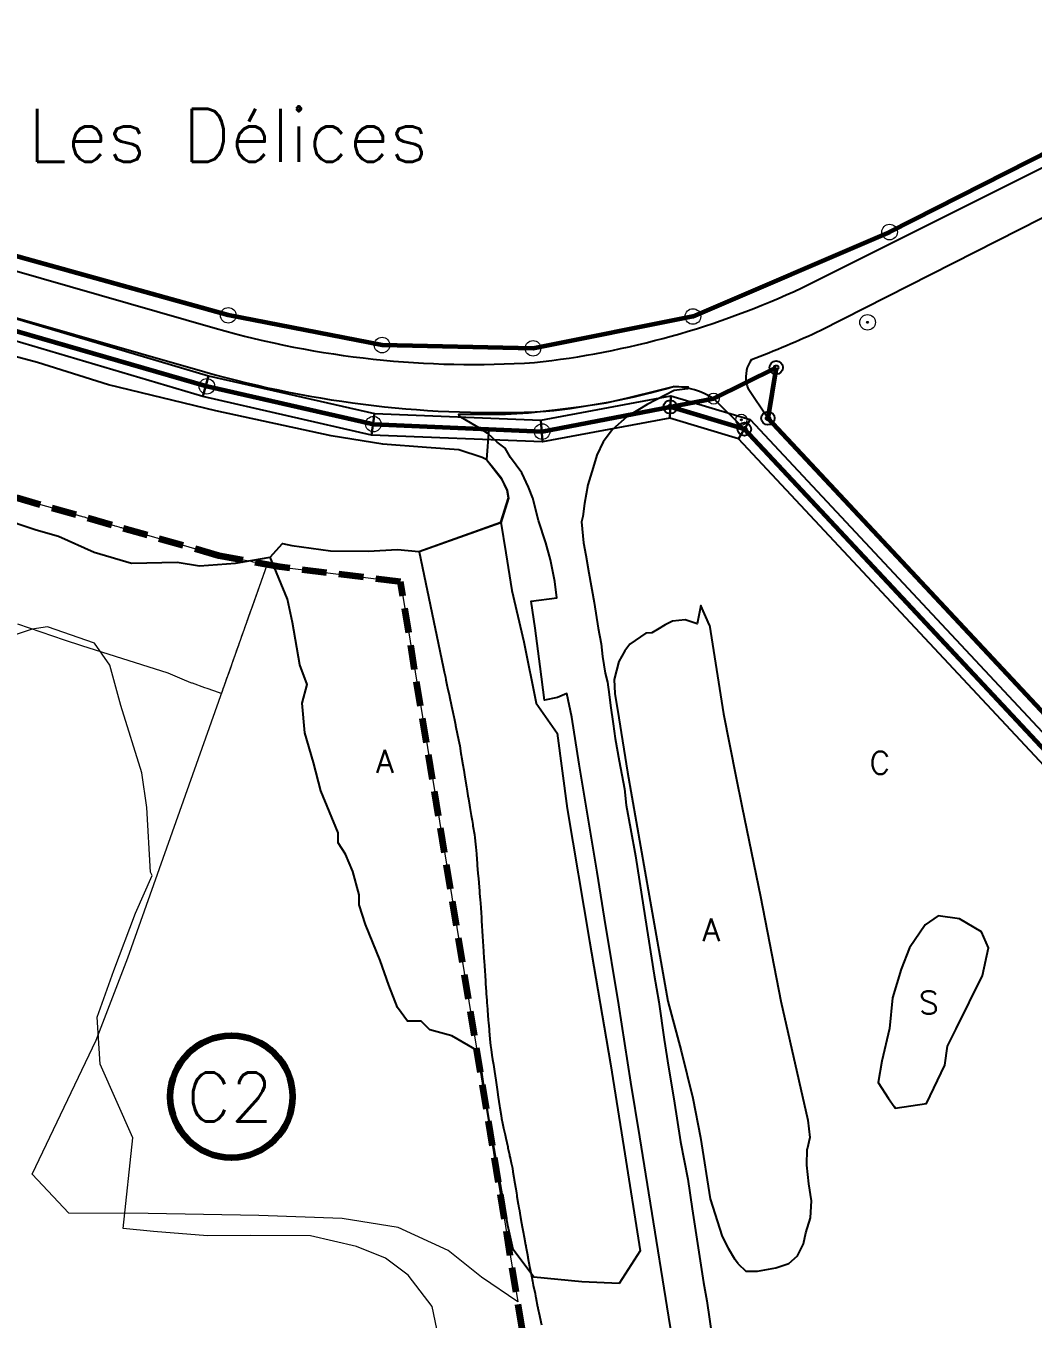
# Model space of a CAD drawing. Extents: x 2520721 to 2521796, y 1155654 to 1156356.
# Drawn here: x 2521403.2 to 2521566, y 1156041.5 to 1156250.5 of the extents above; entities that cross this region are included whole.
import ezdxf

# ---------------------------------------------------------------- set-up
doc = ezdxf.new("R2010")
doc.units = 0
doc.linetypes.add('HIDDEN', pattern=[6, 4, -2])
doc.layers.get('0').update_dxf_attribs({"linetype": 'CONTINUOUS'})
for name, color, linetype in [('A0240', 7, 'CONTINUOUS'), ('B0241', 7, 'CONTINUOUS'), ('C0242', 7, 'CONTINUOUS'), ('CDS_NATURES', 7, 'CONTINUOUS'), ('NOMENCLATURE', 7, 'CONTINUOUS'), ('P_RIM_TRE_EXPLOITATION', 7, 'CONTINUOUS'), ('P_RIM_TRE_EXTRACTION', 7, 'CONTINUOUS'), ('POINTS', 7, 'CONTINUOUS'), ('PROJET_CASIER', 7, 'CONTINUOUS'), ('PROPRIETE_IMMEUBLES', 7, 'CONTINUOUS'), ('RAMBLAIS0237', 7, 'CONTINUOUS'), ('S0239', 7, 'CONTINUOUS'), ('SECTEUR_NON_EXPLOITE0253', 7, 'CONTINUOUS'), ('SITUATION_ROUTE_VOL_14-10-20128', 7, 'CONTINUOUS')]:
    doc.layers.add(name, color=color, linetype=linetype)
doc.styles.get("Standard").update_dxf_attribs({"font": 'simplex'})

# ---------------------------------------------------------------- blocks, each defined once
blk = doc.blocks.new('*G252415')
at = {"color": 7}
for points in [[(329.86, 401.97, 0), (328.98, 398.59, 0), (254.75, 420.59, 0), (255.7, 423.96, 0)], [(356.7, 395.83, 0), (356.24, 392.35, 0), (328.98, 398.59, 0), (329.86, 401.97, 0)], [(404.6, 398.7, 0), (404.4, 395.1, 0), (383.83, 391.28, 0), (383.57, 394.79, 0)], [(417.42, 394.86, 0), (415.51, 391.78, 0), (404.4, 395.1, 0), (404.6, 398.7, 0)], [(383.57, 394.79, 0), (383.83, 391.28, 0), (356.24, 392.35, 0), (356.7, 395.83, 0)], [(592.96, 207.03, 0), (589.29, 205.82, 0), (415.51, 391.78, 0), (417.42, 394.86, 0)]]:
    blk.add_polyline3d(points, close=True, dxfattribs=at)
blk = doc.blocks.new('2')
at = {"layer": 'POINTS', "color": 8, "lineweight": 15}
blk.add_circle((0, 0), 0.5, dxfattribs=at)
at = {"layer": 'POINTS', "color": 7}
blk.add_circle((0, 0), 0.05, dxfattribs=at)
blk = doc.blocks.new('5')
at = {"color": 7}
blk.add_circle((0, 0), 0.6, dxfattribs=at)
at = {"layer": 'POINTS', "color": 8}
blk.add_circle((0, 0), 0.2, dxfattribs=at)
blk = doc.blocks.new('1')
at = {"layer": 'POINTS', "color": 8, "lineweight": 15}
blk.add_circle((0, 0), 0.7, dxfattribs=at)
at = {"layer": 'POINTS', "color": 7}
blk.add_circle((0, 0), 0.05, dxfattribs=at)
blk = doc.blocks.new('*G569432')
at = {"layer": 'PROPRIETE_IMMEUBLES', "color": 3}
blk.add_line((23.67, 60.57, 1.01), (26.95, 43.62, 0.86), dxfattribs=at)
for points in [[(15.39, 104.45, 1.16), (17.66, 90.09, 1.33), (19.68, 80, 1.28), (20.68, 74.97, 1.17), (23.67, 60.57, 1.01)], [(2.52, 101.38, 1.31), (1.72, 100.26, 1.28), (0.73, 98.56, 1.24), (0, 95.65, 1.33), (0.13, 93.38, 1.34), (0.73, 89.44, 1.03), (2.17, 80.64, 1.01), (5.68, 60.71, 0.79), (8.66, 43.62, 0.54), (10.83, 35.61, 0.67), (12.72, 27.96, 0.57), (13.94, 21.63, 0.18), (15.52, 11.68, 0.2), (17.48, 5.6, 0), (18.41, 3.73, 0.15), (19.45, 2, 0.12)], [(26.95, 43.62, 0.86), (31.29, 24.39, 1.14), (31.64, 21.6, 0.92), (31.22, 19.73, 1.32)], [(20.03, 1.19, 0.18), (21.29, 0.01, 0.2), (23.19, 0, 0.7), (26.15, 0.51, 1.26)]]:
    blk.add_polyline3d(points, dxfattribs=at)
at = {"layer": 'TAS_28_06_2016-TN', "color": 3}
blk.add_line((20.03, 1.19, 0.18), (19.45, 2, 0.12), dxfattribs=at)
for points in [[(15.39, 104.45, 1.16), (13.99, 107.61, 0.44), (13.44, 104.64, 1.27), (11.46, 105.29, 1.25), (9.45, 105.05, 1.28), (8.24, 104.49, 1.3), (7, 103.75, 1.07), (6.08, 103.19, 1.2), (5.1, 103.15, 1.29), (2.52, 101.38, 1.31)], [(26.15, 0.51, 1.26), (28.24, 1.26, 1.15), (29.62, 2.46, 1.45), (30.58, 4.4, 1.22), (30.96, 6.18, 1.48), (31.71, 8.62, 1.48), (31.89, 11.37, 1.33), (31.46, 14.14, 1.42), (31.15, 17.14, 1.43), (31.22, 19.73, 1.32)]]:
    blk.add_polyline3d(points, dxfattribs=at)
blk = doc.blocks.new('*G572091')
at = {"layer": 'PROPRIETE_IMMEUBLES', "color": 3}
blk.add_line((23.67, 60.57, 1.01), (26.95, 43.62, 0.86), dxfattribs=at)
for points in [[(15.39, 104.45, 1.16), (17.66, 90.09, 1.33), (19.68, 80, 1.28), (20.68, 74.97, 1.17), (23.67, 60.57, 1.01)], [(2.52, 101.38, 1.31), (1.72, 100.26, 1.28), (0.73, 98.56, 1.24), (0, 95.65, 1.33), (0.13, 93.38, 1.34), (0.73, 89.44, 1.03), (2.17, 80.64, 1.01), (5.68, 60.71, 0.79), (8.66, 43.62, 0.54), (10.83, 35.61, 0.67), (12.72, 27.96, 0.57), (13.94, 21.63, 0.18), (15.52, 11.68, 0.2), (17.48, 5.6, 0), (18.41, 3.73, 0.15), (19.45, 2, 0.12)], [(26.95, 43.62, 0.86), (31.29, 24.39, 1.14), (31.64, 21.6, 0.92), (31.22, 19.73, 1.32)], [(20.03, 1.19, 0.18), (21.29, 0.01, 0.2), (23.19, 0, 0.7), (26.15, 0.51, 1.26)]]:
    blk.add_polyline3d(points, dxfattribs=at)
at = {"layer": 'TAS_28_06_2016-TN', "color": 3}
blk.add_line((20.03, 1.19, 0.18), (19.45, 2, 0.12), dxfattribs=at)
for points in [[(15.39, 104.45, 1.16), (13.99, 107.61, 0.44), (13.44, 104.64, 1.27), (11.46, 105.29, 1.25), (9.45, 105.05, 1.28), (8.24, 104.49, 1.3), (7, 103.75, 1.07), (6.08, 103.19, 1.2), (5.1, 103.15, 1.29), (2.52, 101.38, 1.31)], [(26.15, 0.51, 1.26), (28.24, 1.26, 1.15), (29.62, 2.46, 1.45), (30.58, 4.4, 1.22), (30.96, 6.18, 1.48), (31.71, 8.62, 1.48), (31.89, 11.37, 1.33), (31.46, 14.14, 1.42), (31.15, 17.14, 1.43), (31.22, 19.73, 1.32)]]:
    blk.add_polyline3d(points, dxfattribs=at)
blk = doc.blocks.new('*G577021')
at = {"layer": 'TAS_28_06_2016-TN', "color": 35}
for p, q in [((40.58, 338.74, 0), (19.77, 334.87, 0)), ((52.54, 335.16, 0), (40.58, 338.74, 0)), ((11.26, 335.2, 0), (10.88, 330.28, 0)), ((19.77, 334.87, 0), (11.26, 335.2, 0)), ((58.59, 328.68, 0), (52.54, 335.16, 0)), ((10.88, 330.28, 0), (13.32, 327.14, 0)), ((227.2, 148.26), (58.59, 328.68)), ((13.32, 327.14, 0), (14.23, 325.27, 0)), ((14.23, 325.27, 0), (14.43, 324.03, 0)), ((14.43, 324.03, 0), (13.17, 320.03, 0)), ((13.17, 320.03, 0), (0, 315.33, 0)), ((0, 315.33, 0), (3.88, 296.74, 0)), ((3.88, 296.74, 0), (4.05, 295.93, 0)), ((4.05, 295.93, 0), (4.23, 295.06, 0)), ((4.23, 295.06, 0), (4.32, 294.64, 0)), ((4.32, 294.64, 0), (4.54, 293.57, 0)), ((4.54, 293.57, 0), (4.59, 293.36, 0)), ((4.59, 293.36, 0), (4.88, 291.97, 0)), ((4.88, 291.97, 0), (4.89, 291.94, 0)), ((4.89, 291.94, 0), (5.21, 290.38, 0)), ((5.21, 290.38, 0), (5.42, 289.42, 0)), ((5.42, 289.42, 0), (5.58, 288.64, 0)), ((5.58, 288.64, 0), (5.62, 288.43, 0)), ((5.62, 288.43, 0), (5.85, 287.34, 0)), ((5.85, 287.34, 0), (5.87, 287.26, 0)), ((5.87, 287.26, 0), (6.2, 285.68, 0)), ((6.2, 285.68, 0), (6.46, 284.44, 0)), ((6.46, 284.44, 0), (6.54, 283.96, 0)), ((6.54, 283.96, 0), (6.75, 282.71, 0)), ((6.75, 282.71, 0), (6.79, 282.45, 0)), ((6.79, 282.45, 0), (6.85, 282.11, 0)), ((6.85, 282.11, 0), (7.05, 280.89, 0)), ((7.05, 280.89, 0), (7.19, 280.03, 0)), ((7.19, 280.03, 0), (7.32, 279.26, 0)), ((7.32, 279.26, 0), (7.6, 277.59, 0)), ((7.6, 277.59, 0), (7.64, 277.34, 0)), ((7.64, 277.34, 0), (7.69, 277.01, 0)), ((7.69, 277.01, 0), (7.88, 275.89, 0)), ((7.88, 275.89, 0), (7.96, 275.39, 0)), ((7.96, 275.39, 0), (8.13, 274.37, 0)), ((8.13, 274.37, 0), (8.2, 274, 0)), ((8.2, 274, 0), (8.25, 273.66, 0)), ((8.25, 273.66, 0), (8.41, 272.71, 0)), ((8.41, 272.71, 0), (8.54, 271.92, 0)), ((8.54, 271.92, 0), (8.65, 271.27, 0)), ((8.65, 271.27, 0), (8.69, 271.02, 0)), ((8.69, 271.02, 0), (8.92, 269.63, 0)), ((8.92, 269.63, 0), (9.01, 269.1, 0)), ((9.01, 269.1, 0), (9.01, 269.1, 0)), ((9.01, 269.1, 0), (9.1, 268.07, 0)), ((9.1, 268.07, 0), (9.13, 267.61, 0)), ((9.13, 267.61, 0), (9.23, 266.51, 0)), ((9.23, 266.51, 0), (9.24, 266.4, 0)), ((9.24, 266.4, 0), (9.35, 264.97, 0)), ((9.35, 264.97, 0), (9.38, 264.7, 0)), ((9.38, 264.7, 0), (9.49, 263.34, 0)), ((9.49, 263.34, 0), (9.56, 262.51, 0)), ((9.56, 262.51, 0), (9.62, 261.84, 0)), ((9.62, 261.84, 0), (9.73, 260.49, 0)), ((9.73, 260.49, 0), (9.76, 260.13, 0)), ((9.76, 260.13, 0), (9.85, 259.03, 0)), ((9.85, 259.03, 0), (9.89, 258.58, 0)), ((9.89, 258.58, 0), (9.96, 257.74, 0)), ((9.96, 257.74, 0), (9.96, 257.74, 0)), ((9.96, 257.74, 0), (10, 257.05, 0)), ((10, 257.05, 0), (10.05, 256.16, 0)), ((10.05, 256.16, 0), (10.09, 255.62, 0)), ((10.09, 255.62, 0), (10.13, 254.94, 0)), ((10.13, 254.94, 0), (10.19, 253.96, 0)), ((10.19, 253.96, 0), (10.23, 253.23, 0)), ((10.23, 253.23, 0), (10.29, 252.31, 0)), ((10.29, 252.31, 0), (10.33, 251.62, 0)), ((10.33, 251.62, 0), (10.39, 250.67, 0)), ((10.39, 250.67, 0), (10.45, 249.69, 0)), ((10.45, 249.69, 0), (10.45, 249.69, 0)), ((10.45, 249.69, 0), (10.49, 249.13, 0)), ((10.49, 249.13, 0), (10.53, 248.46, 0)), ((10.53, 248.46, 0), (10.59, 247.52, 0)), ((10.59, 247.52, 0), (10.63, 246.91, 0)), ((10.63, 246.91, 0), (10.7, 245.85, 0)), ((10.7, 245.85, 0), (10.72, 245.48, 0)), ((10.72, 245.48, 0), (10.81, 244.23, 0)), ((10.81, 244.23, 0), (10.82, 243.95, 0)), ((10.82, 243.95, 0), (10.9, 242.81, 0)), ((10.9, 242.81, 0), (10.92, 242.47, 0)), ((10.92, 242.47, 0), (11.01, 241.4, 0)), ((11.01, 241.4, 0), (11.03, 241.22, 0)), ((11.03, 241.22, 0), (11.16, 239.63, 0)), ((11.16, 239.63, 0), (11.16, 239.61, 0)), ((11.16, 239.61, 0), (11.16, 239.59, 0)), ((11.16, 239.59, 0), (11.19, 239.26, 0)), ((11.19, 239.26, 0), (11.29, 238.09, 0)), ((11.29, 238.09, 0), (11.3, 238, 0)), ((11.3, 238, 0), (11.31, 237.89, 0)), ((11.31, 237.89, 0), (11.42, 236.54, 0)), ((11.42, 236.54, 0), (11.51, 235.5, 0)), ((11.51, 235.5, 0), (11.51, 235.5, 0)), ((11.51, 235.5, 0), (11.6, 234.9, 0)), ((11.6, 234.9, 0), (11.75, 233.96, 0)), ((11.75, 233.96, 0), (11.85, 233.27, 0)), ((11.85, 233.27, 0), (11.98, 232.45, 0)), ((11.98, 232.45, 0), (12.09, 231.7, 0)), ((12.09, 231.7, 0), (12.15, 231.33, 0)), ((12.15, 231.33, 0), (12.36, 229.94, 0)), ((12.36, 229.94, 0), (12.42, 229.54, 0)), ((12.42, 229.54, 0), (12.59, 228.39, 0)), ((12.59, 228.39, 0), (12.77, 227.2, 0)), ((12.77, 227.2, 0), (12.78, 227.19, 0)), ((12.78, 227.19, 0), (12.78, 227.18, 0)), ((12.78, 227.18, 0), (12.99, 225.77, 0)), ((12.99, 225.77, 0), (13.04, 225.45, 0)), ((13.04, 225.45, 0), (13.23, 224.2, 0)), ((13.23, 224.2, 0), (13.31, 223.7, 0)), ((13.31, 223.7, 0), (13.31, 223.7, 0)), ((13.31, 223.7, 0), (13.47, 222.96, 0)), ((13.47, 222.96, 0), (13.64, 222.16, 0)), ((13.64, 222.16, 0), (13.88, 221.06, 0)), ((13.88, 221.06, 0), (14, 220.54, 0)), ((14, 220.54, 0), (14.31, 219.12, 0)), ((14.31, 219.12, 0), (14.34, 218.97, 0)), ((14.34, 218.97, 0), (14.58, 217.87, 0)), ((14.58, 217.87, 0), (14.61, 217.71, 0)), ((14.61, 217.71, 0), (14.69, 217.37, 0)), ((14.69, 217.37, 0), (14.87, 216.54, 0)), ((14.87, 216.54, 0), (15.05, 215.7, 0)), ((15.05, 215.7, 0), (15.05, 215.7, 0)), ((15.05, 215.7, 0), (15.15, 215.09, 0)), ((15.15, 215.09, 0), (15.3, 214.17, 0)), ((15.3, 214.17, 0), (15.36, 213.79, 0)), ((15.36, 213.79, 0), (15.55, 212.64, 0)), ((15.55, 212.64, 0), (15.6, 212.36, 0)), ((15.6, 212.36, 0), (15.71, 211.67, 0)), ((15.71, 211.67, 0), (15.76, 211.34, 0)), ((15.76, 211.34, 0), (15.8, 211.1, 0)), ((15.8, 211.1, 0), (16, 209.89, 0)), ((16, 209.89, 0), (16.04, 209.66, 0)), ((16.04, 209.66, 0), (16.11, 209.2, 0)), ((16.11, 209.2, 0), (16.13, 209.11, 0)), ((16.13, 209.11, 0), (16.35, 207.74, 0)), ((16.35, 207.74, 0), (16.35, 207.74, 0)), ((16.35, 207.74, 0), (16.53, 206.8, 0)), ((16.53, 206.8, 0), (16.63, 206.23, 0)), ((16.63, 206.23, 0), (16.78, 205.43, 0)), ((16.78, 205.43, 0), (16.94, 204.56, 0)), ((16.94, 204.56, 0), (17.18, 203.29, 0)), ((17.18, 203.29, 0), (17.21, 203.14, 0)), ((17.21, 203.14, 0), (17.23, 203.04, 0)), ((17.23, 203.04, 0), (17.43, 201.95, 0)), ((17.43, 201.95, 0), (17.54, 201.38, 0)), ((17.54, 201.38, 0), (17.55, 201.33, 0)), ((17.55, 201.33, 0), (17.56, 201.26, 0)), ((17.56, 201.26, 0), (17.84, 199.8, 0)), ((17.84, 199.8, 0), (17.93, 199.33, 0)), ((17.93, 199.33, 0), (18.13, 198.27, 0)), ((18.13, 198.27, 0), (18.13, 198.27, 0)), ((18.13, 198.27, 0), (18.3, 197.43, 0)), ((18.3, 197.43, 0), (18.43, 196.76, 0)), ((18.43, 196.76, 0), (18.71, 195.41, 0)), ((18.71, 195.41, 0), (18.79, 195.02, 0)), ((18.79, 195.02, 0), (18.84, 194.77, 0)), ((18.84, 194.77, 0), (19.14, 193.27, 0)), ((19.14, 193.27, 0), (19.15, 193.24, 0)), ((19.15, 193.24, 0), (19.18, 193.08, 0)), ((19.18, 193.08, 0), (19.43, 191.89, 0)), ((19.43, 191.89, 0), (19.48, 191.62, 0)), ((19.48, 191.62, 0), (19.74, 190.37, 0))]:
    blk.add_line(p, q, dxfattribs=at)
blk = doc.blocks.new('*G590612')
at = {"layer": 'TAS_28_06_2016-TN', "color": 35, "lineweight": 20}
for p, q in [((40.58, 338.74, 0), (19.77, 334.87, 0)), ((52.54, 335.16, 0), (40.58, 338.74, 0)), ((11.26, 335.2, 0), (10.88, 330.28, 0)), ((19.77, 334.87, 0), (11.26, 335.2, 0)), ((58.59, 328.68, 0), (52.54, 335.16, 0)), ((10.88, 330.28, 0), (13.32, 327.14, 0)), ((227.2, 148.26), (58.59, 328.68)), ((13.32, 327.14, 0), (14.23, 325.27, 0)), ((14.23, 325.27, 0), (14.43, 324.03, 0)), ((14.43, 324.03, 0), (13.17, 320.03, 0)), ((13.17, 320.03, 0), (0, 315.33, 0)), ((0, 315.33, 0), (3.88, 296.74, 0)), ((3.88, 296.74, 0), (4.05, 295.93, 0)), ((4.05, 295.93, 0), (4.23, 295.06, 0)), ((4.23, 295.06, 0), (4.32, 294.64, 0)), ((4.32, 294.64, 0), (4.54, 293.57, 0)), ((4.54, 293.57, 0), (4.59, 293.36, 0)), ((4.59, 293.36, 0), (4.88, 291.97, 0)), ((4.88, 291.97, 0), (4.89, 291.94, 0)), ((4.89, 291.94, 0), (5.21, 290.38, 0)), ((5.21, 290.38, 0), (5.42, 289.42, 0)), ((5.42, 289.42, 0), (5.58, 288.64, 0)), ((5.58, 288.64, 0), (5.62, 288.43, 0)), ((5.62, 288.43, 0), (5.85, 287.34, 0)), ((5.85, 287.34, 0), (5.87, 287.26, 0)), ((5.87, 287.26, 0), (6.2, 285.68, 0)), ((6.2, 285.68, 0), (6.46, 284.44, 0)), ((6.46, 284.44, 0), (6.54, 283.96, 0)), ((6.54, 283.96, 0), (6.75, 282.71, 0)), ((6.75, 282.71, 0), (6.79, 282.45, 0)), ((6.79, 282.45, 0), (6.85, 282.11, 0)), ((6.85, 282.11, 0), (7.05, 280.89, 0)), ((7.05, 280.89, 0), (7.19, 280.03, 0)), ((7.19, 280.03, 0), (7.32, 279.26, 0)), ((7.32, 279.26, 0), (7.6, 277.59, 0)), ((7.6, 277.59, 0), (7.64, 277.34, 0)), ((7.64, 277.34, 0), (7.69, 277.01, 0)), ((7.69, 277.01, 0), (7.88, 275.89, 0)), ((7.88, 275.89, 0), (7.96, 275.39, 0)), ((7.96, 275.39, 0), (8.13, 274.37, 0)), ((8.13, 274.37, 0), (8.2, 274, 0)), ((8.2, 274, 0), (8.25, 273.66, 0)), ((8.25, 273.66, 0), (8.41, 272.71, 0)), ((8.41, 272.71, 0), (8.54, 271.92, 0)), ((8.54, 271.92, 0), (8.65, 271.27, 0)), ((8.65, 271.27, 0), (8.69, 271.02, 0)), ((8.69, 271.02, 0), (8.92, 269.63, 0)), ((8.92, 269.63, 0), (9.01, 269.1, 0)), ((9.01, 269.1, 0), (9.01, 269.1, 0)), ((9.01, 269.1, 0), (9.1, 268.07, 0)), ((9.1, 268.07, 0), (9.13, 267.61, 0)), ((9.13, 267.61, 0), (9.23, 266.51, 0)), ((9.23, 266.51, 0), (9.24, 266.4, 0)), ((9.24, 266.4, 0), (9.35, 264.97, 0)), ((9.35, 264.97, 0), (9.38, 264.7, 0)), ((9.38, 264.7, 0), (9.49, 263.34, 0)), ((9.49, 263.34, 0), (9.56, 262.51, 0)), ((9.56, 262.51, 0), (9.62, 261.84, 0)), ((9.62, 261.84, 0), (9.73, 260.49, 0)), ((9.73, 260.49, 0), (9.76, 260.13, 0)), ((9.76, 260.13, 0), (9.85, 259.03, 0)), ((9.85, 259.03, 0), (9.89, 258.58, 0)), ((9.89, 258.58, 0), (9.96, 257.74, 0)), ((9.96, 257.74, 0), (9.96, 257.74, 0)), ((9.96, 257.74, 0), (10, 257.05, 0)), ((10, 257.05, 0), (10.05, 256.16, 0)), ((10.05, 256.16, 0), (10.09, 255.62, 0)), ((10.09, 255.62, 0), (10.13, 254.94, 0)), ((10.13, 254.94, 0), (10.19, 253.96, 0)), ((10.19, 253.96, 0), (10.23, 253.23, 0)), ((10.23, 253.23, 0), (10.29, 252.31, 0)), ((10.29, 252.31, 0), (10.33, 251.62, 0)), ((10.33, 251.62, 0), (10.39, 250.67, 0)), ((10.39, 250.67, 0), (10.45, 249.69, 0)), ((10.45, 249.69, 0), (10.45, 249.69, 0)), ((10.45, 249.69, 0), (10.49, 249.13, 0)), ((10.49, 249.13, 0), (10.53, 248.46, 0)), ((10.53, 248.46, 0), (10.59, 247.52, 0)), ((10.59, 247.52, 0), (10.63, 246.91, 0)), ((10.63, 246.91, 0), (10.7, 245.85, 0)), ((10.7, 245.85, 0), (10.72, 245.48, 0)), ((10.72, 245.48, 0), (10.81, 244.23, 0)), ((10.81, 244.23, 0), (10.82, 243.95, 0)), ((10.82, 243.95, 0), (10.9, 242.81, 0)), ((10.9, 242.81, 0), (10.92, 242.47, 0)), ((10.92, 242.47, 0), (11.01, 241.4, 0)), ((11.01, 241.4, 0), (11.03, 241.22, 0)), ((11.03, 241.22, 0), (11.16, 239.63, 0)), ((11.16, 239.63, 0), (11.16, 239.61, 0)), ((11.16, 239.61, 0), (11.16, 239.59, 0)), ((11.16, 239.59, 0), (11.19, 239.26, 0)), ((11.19, 239.26, 0), (11.29, 238.09, 0)), ((11.29, 238.09, 0), (11.3, 238, 0)), ((11.3, 238, 0), (11.31, 237.89, 0)), ((11.31, 237.89, 0), (11.42, 236.54, 0)), ((11.42, 236.54, 0), (11.51, 235.5, 0)), ((11.51, 235.5, 0), (11.51, 235.5, 0)), ((11.51, 235.5, 0), (11.6, 234.9, 0)), ((11.6, 234.9, 0), (11.75, 233.96, 0)), ((11.75, 233.96, 0), (11.85, 233.27, 0)), ((11.85, 233.27, 0), (11.98, 232.45, 0)), ((11.98, 232.45, 0), (12.09, 231.7, 0)), ((12.09, 231.7, 0), (12.15, 231.33, 0)), ((12.15, 231.33, 0), (12.36, 229.94, 0)), ((12.36, 229.94, 0), (12.42, 229.54, 0)), ((12.42, 229.54, 0), (12.59, 228.39, 0)), ((12.59, 228.39, 0), (12.77, 227.2, 0)), ((12.77, 227.2, 0), (12.78, 227.19, 0)), ((12.78, 227.19, 0), (12.78, 227.18, 0)), ((12.78, 227.18, 0), (12.99, 225.77, 0)), ((12.99, 225.77, 0), (13.04, 225.45, 0)), ((13.04, 225.45, 0), (13.23, 224.2, 0)), ((13.23, 224.2, 0), (13.31, 223.7, 0)), ((13.31, 223.7, 0), (13.31, 223.7, 0)), ((13.31, 223.7, 0), (13.47, 222.96, 0)), ((13.47, 222.96, 0), (13.64, 222.16, 0)), ((13.64, 222.16, 0), (13.88, 221.06, 0)), ((13.88, 221.06, 0), (14, 220.54, 0)), ((14, 220.54, 0), (14.31, 219.12, 0)), ((14.31, 219.12, 0), (14.34, 218.97, 0)), ((14.34, 218.97, 0), (14.58, 217.87, 0)), ((14.58, 217.87, 0), (14.61, 217.71, 0)), ((14.61, 217.71, 0), (14.69, 217.37, 0)), ((14.69, 217.37, 0), (14.87, 216.54, 0)), ((14.87, 216.54, 0), (15.05, 215.7, 0)), ((15.05, 215.7, 0), (15.05, 215.7, 0)), ((15.05, 215.7, 0), (15.15, 215.09, 0)), ((15.15, 215.09, 0), (15.3, 214.17, 0)), ((15.3, 214.17, 0), (15.36, 213.79, 0)), ((15.36, 213.79, 0), (15.55, 212.64, 0)), ((15.55, 212.64, 0), (15.6, 212.36, 0)), ((15.6, 212.36, 0), (15.71, 211.67, 0)), ((15.71, 211.67, 0), (15.76, 211.34, 0)), ((15.76, 211.34, 0), (15.8, 211.1, 0)), ((15.8, 211.1, 0), (16, 209.89, 0)), ((16, 209.89, 0), (16.04, 209.66, 0)), ((16.04, 209.66, 0), (16.11, 209.2, 0)), ((16.11, 209.2, 0), (16.13, 209.11, 0)), ((16.13, 209.11, 0), (16.35, 207.74, 0)), ((16.35, 207.74, 0), (16.35, 207.74, 0)), ((16.35, 207.74, 0), (16.53, 206.8, 0)), ((16.53, 206.8, 0), (16.63, 206.23, 0)), ((16.63, 206.23, 0), (16.78, 205.43, 0)), ((16.78, 205.43, 0), (16.94, 204.56, 0)), ((16.94, 204.56, 0), (17.18, 203.29, 0)), ((17.18, 203.29, 0), (17.21, 203.14, 0)), ((17.21, 203.14, 0), (17.23, 203.04, 0)), ((17.23, 203.04, 0), (17.43, 201.95, 0)), ((17.43, 201.95, 0), (17.54, 201.38, 0)), ((17.54, 201.38, 0), (17.55, 201.33, 0)), ((17.55, 201.33, 0), (17.56, 201.26, 0)), ((17.56, 201.26, 0), (17.84, 199.8, 0)), ((17.84, 199.8, 0), (17.93, 199.33, 0)), ((17.93, 199.33, 0), (18.13, 198.27, 0)), ((18.13, 198.27, 0), (18.13, 198.27, 0)), ((18.13, 198.27, 0), (18.3, 197.43, 0)), ((18.3, 197.43, 0), (18.43, 196.76, 0)), ((18.43, 196.76, 0), (18.71, 195.41, 0)), ((18.71, 195.41, 0), (18.79, 195.02, 0)), ((18.79, 195.02, 0), (18.84, 194.77, 0)), ((18.84, 194.77, 0), (19.14, 193.27, 0)), ((19.14, 193.27, 0), (19.15, 193.24, 0)), ((19.15, 193.24, 0), (19.18, 193.08, 0)), ((19.18, 193.08, 0), (19.43, 191.89, 0)), ((19.43, 191.89, 0), (19.48, 191.62, 0)), ((19.48, 191.62, 0), (19.74, 190.37, 0))]:
    blk.add_line(p, q, dxfattribs=at)
blk = doc.blocks.new('*G609309')
at = {"layer": 'RAMBLAIS0237', "color": 7, "lineweight": 20}
blk.add_polyline3d([(265.4, 137.9, 0), (263.41, 147.44, 0), (259.52, 152.5, 0), (255.86, 155.26, 0), (251.21, 157.17, 0), (243.74, 158.89, 0), (234.07, 158.95, 0), (227.12, 158.88, 0), (218.38, 159.57, 0), (213.46, 160.08, 0), (215.06, 174.72, 0), (209.74, 186.63, 0), (209.27, 194.22, 0), (211.98, 201.75, 0), (215.48, 211.04, 0), (218.17, 217.12, 0), (217.91, 217.68, 0), (217.31, 228.11, 0), (216.51, 233.71, 0), (213.11, 244.6, 0), (211.34, 251.15, 0), (208.84, 254.7, 0), (201.27, 257.32, 0), (198.77, 256.96, 0), (191.9, 254.69, 0)], dxfattribs=at)
blk = doc.blocks.new('*G611316')
at = {"layer": 'RAMBLAIS0237', "color": 7, "lineweight": 20}
blk.add_polyline3d([(265.4, 137.9, 0), (263.41, 147.44, 0), (259.52, 152.5, 0), (255.86, 155.26, 0), (251.21, 157.17, 0), (243.74, 158.89, 0), (234.07, 158.95, 0), (227.12, 158.88, 0), (218.38, 159.57, 0), (213.46, 160.08, 0), (215.06, 174.72, 0), (209.74, 186.63, 0), (209.27, 194.22, 0), (211.98, 201.75, 0), (215.48, 211.04, 0), (218.17, 217.12, 0), (217.91, 217.68, 0), (217.31, 228.11, 0), (216.51, 233.71, 0), (213.11, 244.6, 0), (211.34, 251.15, 0), (208.84, 254.7, 0), (201.27, 257.32, 0), (198.77, 256.96, 0), (191.9, 254.69, 0)], dxfattribs=at)

msp = doc.modelspace()

# ---------------------------------------------------------------- linework, layer by layer
at = {"layer": 'A0240', "color": 7}
msp.add_polyline3d([(2521499.083, 1156047.272, 667.28), (2521493.083, 1156047.522, 667.28), (2521485.333, 1156048.272, 667.28), (2521481.973, 1156052.732, 665.86), (2521481.093, 1156056.642, 666.01), (2521480.113, 1156062.272, 665.77), (2521478.093, 1156073.572, 665.62), (2521477.563, 1156076.942, 665.77), (2521476.429, 1156084.723, 667.28), (2521472.086, 1156087.273, 667.28), (2521468.486, 1156088.273, 667.28), (2521467.086, 1156089.673, 667.28), (2521464.886, 1156089.673, 667.28), (2521463.286, 1156091.873, 667.28), (2521461.886, 1156095.473, 667.28), (2521460.486, 1156099.473, 667.28), (2521458.086, 1156105.273, 667.28), (2521457.086, 1156108.473, 667.28), (2521457.086, 1156110.073, 667.28), (2521456.086, 1156113.873, 667.28), (2521454.886, 1156116.673, 667.28), (2521453.686, 1156118.473, 667.28), (2521453.686, 1156120.073, 667.28), (2521450.886, 1156126.873, 667.28), (2521449.686, 1156131.473, 667.28), (2521448.286, 1156136.273, 667.28), (2521447.886, 1156141.073, 667.28), (2521448.686, 1156144.073, 667.28), (2521447.486, 1156147.273, 667.28), (2521446.287, 1156154.073, 667.28), (2521445.487, 1156157.873, 667.28), (2521442.687, 1156164.673, 667.28), (2521444.689, 1156166.857, 667.28), (2521446.224, 1156166.532, 667.28), (2521452.444, 1156165.692, 667.28), (2521458.544, 1156165.612, 667.28), (2521463.264, 1156165.902, 667.28), (2521466.727, 1156165.558, 667.28), (2521479.974, 1156170.302, 667.28), (2521480.804, 1156165.352, 667.28), (2521481.754, 1156159.282, 667.28), (2521483.674, 1156150.992, 667.28), (2521485.714, 1156141.052, 667.28), (2521489.094, 1156136.202, 667.28), (2521490.713, 1156124.022, 667.28), (2521494.313, 1156102.572, 667.28), (2521497.713, 1156082.782, 667.28), (2521499.883, 1156069.242, 667.28), (2521502.483, 1156052.522, 667.28)], close=True, dxfattribs=at)
at = {"layer": 'A0240', "color": 48, "lineweight": 20}
msp.add_polyline3d([(2521499.083, 1156047.272, 667.28), (2521493.083, 1156047.522, 667.28), (2521485.333, 1156048.272, 667.28), (2521481.973, 1156052.732, 665.86), (2521481.093, 1156056.642, 666.01), (2521480.113, 1156062.272, 665.77), (2521478.093, 1156073.572, 665.62), (2521477.563, 1156076.942, 665.77), (2521476.429, 1156084.723, 667.28), (2521472.086, 1156087.273, 667.28), (2521468.486, 1156088.273, 667.28), (2521467.086, 1156089.673, 667.28), (2521464.886, 1156089.673, 667.28), (2521463.286, 1156091.873, 667.28), (2521461.886, 1156095.473, 667.28), (2521460.486, 1156099.473, 667.28), (2521458.086, 1156105.273, 667.28), (2521457.086, 1156108.473, 667.28), (2521457.086, 1156110.073, 667.28), (2521456.086, 1156113.873, 667.28), (2521454.886, 1156116.673, 667.28), (2521453.686, 1156118.473, 667.28), (2521453.686, 1156120.073, 667.28), (2521450.886, 1156126.873, 667.28), (2521449.686, 1156131.473, 667.28), (2521448.286, 1156136.273, 667.28), (2521447.886, 1156141.073, 667.28), (2521448.686, 1156144.073, 667.28), (2521447.486, 1156147.273, 667.28), (2521446.287, 1156154.073, 667.28), (2521445.487, 1156157.873, 667.28), (2521442.687, 1156164.673, 667.28), (2521444.689, 1156166.857, 667.28), (2521446.224, 1156166.532, 667.28), (2521452.444, 1156165.692, 667.28), (2521458.544, 1156165.612, 667.28), (2521463.264, 1156165.902, 667.28), (2521466.727, 1156165.558, 667.28), (2521479.974, 1156170.302, 667.28), (2521480.804, 1156165.352, 667.28), (2521481.754, 1156159.282, 667.28), (2521483.674, 1156150.992, 667.28), (2521485.714, 1156141.052, 667.28), (2521489.094, 1156136.202, 667.28), (2521490.713, 1156124.022, 667.28), (2521494.313, 1156102.572, 667.28), (2521497.713, 1156082.782, 667.28), (2521499.883, 1156069.242, 667.28), (2521502.483, 1156052.522, 667.28)], close=True, dxfattribs=at)
at = {"layer": 'B0241', "color": 37, "lineweight": 20}
msp.add_polyline3d([(2521398.886, 1156171.073, 668.21), (2521404.887, 1156169.073, 668.21), (2521408.487, 1156168.073, 668.21), (2521414.286, 1156165.473, 668.21), (2521420.287, 1156163.673, 668.21), (2521427.687, 1156163.873, 668.21), (2521431.287, 1156163.273, 668.21), (2521437.087, 1156163.673, 668.21), (2521442.687, 1156164.673, 668.21), (2521444.689, 1156166.857, 668.21), (2521446.224, 1156166.532, 668.21), (2521452.444, 1156165.692, 668.21), (2521458.544, 1156165.612, 668.21), (2521463.264, 1156165.902, 668.21), (2521466.727, 1156165.558, 668.21), (2521479.974, 1156170.302, 668.21), (2521481.222, 1156174.226, 668.21), (2521481.028, 1156175.468, 668.21), (2521480.115, 1156177.331, 668.21), (2521478.438, 1156179.488, 668.21), (2521477.614, 1156180.442, 668.21), (2521476.974, 1156180.772, 668.21), (2521473.214, 1156181.992, 668.21), (2521467.944, 1156182.412, 668.21), (2521460.884, 1156182.902, 668.39), (2521452.574, 1156184.262, 668.66), (2521433.924, 1156188.322, 669.09), (2521416.594, 1156192.532, 669.59), (2521405.124, 1156196.112, 670.1), (2521370.014, 1156205.492, 670.63)], dxfattribs=at)
at = {"layer": 'B0241', "color": 7}
msp.add_polyline3d([(2521398.886, 1156171.073, 668.21), (2521404.887, 1156169.073, 668.21), (2521408.487, 1156168.073, 668.21), (2521414.286, 1156165.473, 668.21), (2521420.287, 1156163.673, 668.21), (2521427.687, 1156163.873, 668.21), (2521431.287, 1156163.273, 668.21), (2521437.087, 1156163.673, 668.21), (2521442.687, 1156164.673, 668.21), (2521444.689, 1156166.857, 668.21), (2521446.224, 1156166.532, 668.21), (2521452.444, 1156165.692, 668.21), (2521458.544, 1156165.612, 668.21), (2521463.264, 1156165.902, 668.21), (2521466.727, 1156165.558, 668.21), (2521479.974, 1156170.302, 668.21), (2521481.222, 1156174.226, 668.21), (2521481.028, 1156175.468, 668.21), (2521480.115, 1156177.331, 668.21), (2521478.438, 1156179.488, 668.21), (2521477.614, 1156180.442, 668.21), (2521476.974, 1156180.772, 668.21), (2521473.214, 1156181.992, 668.21), (2521467.944, 1156182.412, 668.21), (2521460.884, 1156182.902, 668.39), (2521452.574, 1156184.262, 668.66), (2521433.924, 1156188.322, 669.09), (2521416.594, 1156192.532, 669.59), (2521405.124, 1156196.112, 670.1), (2521370.014, 1156205.492, 670.63)], dxfattribs=at)
at = {"layer": 'CDS_NATURES', "color": 8}
for p, q in [((2521528.642, 1156208.212), (2521575.598, 1156231.696)), ((2521531.714, 1156201.345), (2521578.857, 1156225.3))]:
    msp.add_line(p, q, dxfattribs=at)
at = {"layer": 'CDS_NATURES', "color": 8, "linetype": 'HIDDEN'}
msp.add_line((2521519.64, 1156192.909), (2521514.361, 1156190.295), dxfattribs=at)
at = {"layer": 'CDS_NATURES', "color": 8}
for points in [[(2521265.019, 1156250.156, 0), (2521292.763, 1156242.188, 0), (2521433.808, 1156201.683, 0)], [(2521296.124, 1156233.592, 0), (2521432.14, 1156194.623, 0)], [(2521514.361, 1156190.295, 0), (2521519.333, 1156185.352, 0), (2521693.994, 1155998.455, 0), (2521692.746, 1155987.61, 0), (2521666.096, 1155968.306, 0), (2521637.036, 1155935.843, 0), (2521596.363, 1155866.489, 0), (2521567.663, 1155838.409, 0), (2521549.113, 1155820.618, 0), (2521539.906, 1155807.337, 0)], [(2521697.034, 1156001.06, 0), (2521523.149, 1156187.122, 0), (2521519.942, 1156191.865, 0)]]:
    msp.add_polyline3d(points, dxfattribs=at)
for centre, radius, start, end in [((2521470.553, 1156332.629), 137.31, 276.21491, 295.02779), ((2521475.573, 1156347.119), 151.313, 253.978, 273.7307), ((2521449.618, 1156380.036), 196.647, 291.11747, 294.67592), ((2521524.502, 1156193.756), 4.935, 144.88748, 189.87387), ((2521479.045, 1156358.342), 170.304, 254.01343, 272.76524), ((2521474.42, 1156310.02), 122.46, 276.01874, 285.86902), ((2521507.639, 1156179.585), 12.645, 57.88627, 88.79342), ((2521524.492, 1156193.747), 4.923, 189.79673, 202.47062)]:
    msp.add_arc(centre, radius, start, end, dxfattribs=at)
at = {"layer": 'P_RIM_TRE_EXPLOITATION', "color": 161, "linetype": 'HIDDEN', "lineweight": 158}
msp.add_polyline3d([(2521267.824, 1155771.984, 0), (2521341.744, 1155820.392, 0), (2521442.048, 1155886.077, 0), (2521480.376, 1155911.177, 0), (2521484.08, 1155913.92, 0), (2521487.443, 1155917.07, 0), (2521490.422, 1155920.587, 0), (2521492.977, 1155924.422, 0), (2521495.073, 1155928.526, 0), (2521496.684, 1155932.844, 0), (2521497.787, 1155937.319, 0), (2521498.368, 1155941.891, 0), (2521498.42, 1155946.499, 0), (2521497.941, 1155951.082, 0), (2521463.741, 1156160.673, 0), (2521444.207, 1156163.074, 0), (2521434.404, 1156164.895, 0), (2521352.024, 1156188.446, 0), (2521349.789, 1156188.923, 0), (2521198.816, 1156232.686, 0)], dxfattribs=at)
at = {"layer": 'PROJET_CASIER', "color": 7, "lineweight": 120}
msp.add_circle((2521436.442, 1156077.451), 9.879, dxfattribs=at)
at = {"layer": 'PROPRIETE_IMMEUBLES', "color": 8, "lineweight": 60}
for points in [[(2521784.101, 1156291.983, 0), (2521769.45, 1156292.66, 0), (2521728.526, 1156288.038, 0), (2521705.378, 1156282.51, 0), (2521678.328, 1156276.403, 0), (2521656.912, 1156270.633, 0), (2521614.501, 1156253.577, 0), (2521542.799, 1156217.214, 0), (2521511.027, 1156203.563, 0), (2521485.183, 1156198.414, 0), (2521460.789, 1156198.941, 0), (2521435.933, 1156203.755, 0), (2521361.286, 1156224.535, 0), (2521279.427, 1156249.387, 0)], [(2521157.05, 1156273.577, 0), (2521189.082, 1156261.647, 0), (2521234.429, 1156249.239, 0), (2521274.546, 1156236.722, 0), (2521358.363, 1156213.731, 0), (2521432.472, 1156192.278, 0), (2521459.388, 1156186.163, 0), (2521486.651, 1156184.953, 0), (2521507.331, 1156188.94, 0)], [(2521507.331, 1156188.94, 0), (2521514.361, 1156190.295, 0), (2521524.486, 1156195.309, 0)], [(2521524.486, 1156195.309, 0), (2521523.149, 1156187.122, 0), (2521697.034, 1156001.06, 0), (2521701.075, 1156000.288, 0)], [(2521692.746, 1155987.61, 0), (2521693.994, 1155998.455, 0), (2521519.333, 1156185.352, 0), (2521507.331, 1156188.94, 0)]]:
    msp.add_polyline3d(points, dxfattribs=at)
at = {"layer": 'S0239', "color": 8, "lineweight": 20}
msp.add_polyline3d([(2521543.719, 1156075.588, 0), (2521548.758, 1156076.33, 0), (2521551.734, 1156082.534, 0), (2521552.161, 1156085.59, 0), (2521553.568, 1156088.391, 0), (2521557.845, 1156097.05, 0), (2521558.77, 1156101.486, 0), (2521557.676, 1156104.115, 0), (2521554.089, 1156106.185, 0), (2521550.648, 1156106.706, 0), (2521548.535, 1156105.221, 0), (2521546.028, 1156101.514, 0), (2521544.661, 1156098.038, 0), (2521543.292, 1156093.445, 0), (2521542.788, 1156088.447, 0), (2521541.548, 1156083.213, 0), (2521540.982, 1156079.749, 0), (2521542.637, 1156077.13, 0), (2521543.59, 1156075.772, 0)], close=True, dxfattribs=at)
at = {"layer": 'S0239', "color": 8}
msp.add_polyline3d([(2521543.719, 1156075.588, 0), (2521548.758, 1156076.33, 0), (2521551.734, 1156082.534, 0), (2521552.161, 1156085.59, 0), (2521553.568, 1156088.391, 0), (2521557.845, 1156097.05, 0), (2521558.77, 1156101.486, 0), (2521557.676, 1156104.115, 0), (2521554.089, 1156106.185, 0), (2521550.648, 1156106.706, 0), (2521548.535, 1156105.221, 0), (2521546.028, 1156101.514, 0), (2521544.661, 1156098.038, 0), (2521543.292, 1156093.445, 0), (2521542.788, 1156088.447, 0), (2521541.548, 1156083.213, 0), (2521540.982, 1156079.749, 0), (2521542.637, 1156077.13, 0), (2521543.527, 1156075.862, 0)], close=True, dxfattribs=at)
at = {"layer": 'SECTEUR_NON_EXPLOITE0253', "color": 7, "lineweight": 20}
msp.add_polyline3d([(2521401.866, 1156153.883, 0), (2521409.405, 1156151.311, 0), (2521412.206, 1156150.355, 0), (2521417.635, 1156148.651, 0), (2521426.152, 1156145.977, 0), (2521428.411, 1156145.015, 0), (2521429.85, 1156144.402, 0), (2521429.985, 1156144.354, 0), (2521430.014, 1156144.344, 0), (2521430.064, 1156144.326, 0), (2521430.084, 1156144.319, 0), (2521432.1, 1156143.604, 0), (2521432.492, 1156143.465, 0), (2521434.482, 1156142.76, 0), (2521434.572, 1156142.728, 0), (2521434.631, 1156142.707, 0), (2521434.714, 1156142.677, 0), (2521434.721, 1156142.675, 0), (2521434.724, 1156142.674, 0), (2521434.799, 1156142.647, 0), (2521434.812, 1156142.643, 0), (2521434.827, 1156142.637, 0), (2521434.847, 1156142.63, 0), (2521434.926, 1156142.852, 0), (2521434.983, 1156143.013, 0), (2521435.186, 1156143.588, 0), (2521435.299, 1156143.905, 0), (2521435.352, 1156144.055, 0), (2521435.377, 1156144.125, 0), (2521435.483, 1156144.424, 0), (2521435.549, 1156144.611, 0), (2521435.777, 1156145.252, 0), (2521435.889, 1156145.569, 0), (2521436.051, 1156146.026, 0), (2521436.378, 1156146.948, 0), (2521436.622, 1156147.637, 0), (2521436.799, 1156148.136, 0), (2521437.255, 1156149.42, 0), (2521437.288, 1156149.514, 0), (2521437.613, 1156150.429, 0), (2521437.628, 1156150.473, 0), (2521437.771, 1156150.877, 0), (2521437.84, 1156151.072, 0), (2521437.962, 1156151.415, 0), (2521438.144, 1156151.928, 0), (2521438.238, 1156152.193, 0), (2521438.338, 1156152.475, 0), (2521438.453, 1156152.799, 0), (2521438.499, 1156152.93, 0), (2521438.545, 1156153.059, 0), (2521438.634, 1156153.311, 0), (2521438.726, 1156153.568, 0), (2521438.776, 1156153.709, 0), (2521438.881, 1156154.008, 0), (2521438.979, 1156154.284, 0), (2521439.007, 1156154.363, 0), (2521439.097, 1156154.614, 0), (2521439.221, 1156154.965, 0), (2521439.551, 1156155.897, 0), (2521439.684, 1156156.272, 0), (2521439.888, 1156156.847, 0), (2521442.227, 1156163.442, 0), (2521441.994, 1156163.485, 0), (2521440.767, 1156163.713, 0), (2521440.368, 1156163.787, 0), (2521440.359, 1156163.789, 0), (2521440.349, 1156163.791, 0), (2521440.345, 1156163.791, 0), (2521440.338, 1156163.793, 0), (2521440.33, 1156163.794, 0), (2521440.323, 1156163.795, 0), (2521439.939, 1156163.867, 0), (2521439.785, 1156163.896, 0), (2521439.781, 1156163.896, 0), (2521439.579, 1156163.934, 0), (2521434.404, 1156164.895, 0), (2521433.74, 1156165.085, 0), (2521433.643, 1156165.112, 0), (2521433.598, 1156165.125, 0), (2521433.59, 1156165.128, 0), (2521433.147, 1156165.254, 0), (2521433.112, 1156165.264, 0), (2521432.984, 1156165.301, 0), (2521432.879, 1156165.331, 0), (2521432.849, 1156165.339, 0), (2521432.839, 1156165.342, 0), (2521432.775, 1156165.361, 0), (2521432.752, 1156165.367, 0), (2521432.431, 1156165.459, 0), (2521432.259, 1156165.508, 0), (2521431.709, 1156165.665, 0), (2521431.699, 1156165.668, 0), (2521431.697, 1156165.669, 0), (2521431.586, 1156165.7, 0), (2521431.422, 1156165.747, 0), (2521431.183, 1156165.816, 0), (2521430.922, 1156165.89, 0), (2521427.405, 1156166.896, 0), (2521426.989, 1156167.015, 0), (2521426.972, 1156167.02, 0), (2521426.901, 1156167.04, 0), (2521426.755, 1156167.082, 0), (2521426.661, 1156167.108, 0), (2521426.431, 1156167.174, 0), (2521426.249, 1156167.226, 0), (2521425.93, 1156167.317, 0), (2521425.885, 1156167.33, 0), (2521425.774, 1156167.362, 0), (2521425.768, 1156167.364, 0), (2521425.488, 1156167.444, 0), (2521425.286, 1156167.502, 0), (2521425.198, 1156167.527, 0), (2521425.118, 1156167.55, 0), (2521425.046, 1156167.57, 0), (2521424.767, 1156167.65, 0), (2521424.49, 1156167.729, 0), (2521424.445, 1156167.742, 0), (2521424.044, 1156167.857, 0), (2521419.45, 1156169.17, 0), (2521419.147, 1156169.257, 0), (2521419.137, 1156169.26, 0), (2521419.051, 1156169.284, 0), (2521418.818, 1156169.351, 0), (2521418.733, 1156169.375, 0), (2521418.587, 1156169.417, 0), (2521418.325, 1156169.492, 0), (2521417.904, 1156169.612, 0), (2521417.672, 1156169.678, 0), (2521417.564, 1156169.709, 0), (2521417.321, 1156169.779, 0), (2521417.174, 1156169.821, 0), (2521416.588, 1156169.988, 0), (2521413.135, 1156170.975, 0), (2521412.95, 1156171.028, 0), (2521412.875, 1156171.05, 0), (2521412.684, 1156171.104, 0), (2521412.652, 1156171.113, 0), (2521412.585, 1156171.133, 0), (2521412.381, 1156171.191, 0), (2521412.261, 1156171.225, 0), (2521412.074, 1156171.279, 0), (2521411.987, 1156171.304, 0), (2521411.827, 1156171.349, 0), (2521411.524, 1156171.436, 0), (2521411.467, 1156171.452, 0), (2521411.443, 1156171.459, 0), (2521411.434, 1156171.462, 0), (2521411.331, 1156171.491, 0), (2521411.102, 1156171.556, 0), (2521410.799, 1156171.643, 0), (2521410.604, 1156171.699, 0), (2521410.593, 1156171.702, 0), (2521410.346, 1156171.773, 0), (2521410.292, 1156171.788, 0), (2521410.254, 1156171.799, 0), (2521410.226, 1156171.807, 0), (2521409.528, 1156172.007, 0), (2521409.502, 1156172.014, 0), (2521407.213, 1156172.668, 0), (2521405.058, 1156173.285, 0), (2521404.983, 1156173.306, 0), (2521404.962, 1156173.312, 0), (2521404.317, 1156173.496, 0), (2521404.282, 1156173.506, 0), (2521404.277, 1156173.508, 0), (2521404.271, 1156173.51, 0), (2521404.106, 1156173.557, 0), (2521403.939, 1156173.605, 0), (2521403.816, 1156173.64, 0), (2521403.673, 1156173.68, 0), (2521403.528, 1156173.722, 0), (2521403.493, 1156173.732, 0), (2521403.3, 1156173.787, 0), (2521402.943, 1156173.889, 0)], dxfattribs=at)
msp.add_polyline3d([(2521404.216, 1156064.924, 0), (2521414.563, 1156086.572, 0), (2521419.693, 1156099.894, 0), (2521442.227, 1156163.442, 0), (2521444.207, 1156163.074, 0), (2521463.741, 1156160.673, 0), (2521482.73, 1156044.299, 0), (2521476.863, 1156048.272, 0), (2521471.463, 1156052.572, 0), (2521463.363, 1156056.272, 0), (2521454.344, 1156057.765, 0), (2521440.879, 1156058.233, 0), (2521422.964, 1156058.545, 0), (2521410.162, 1156058.623, 0)], close=True, dxfattribs=at)
at = {"layer": 'SITUATION_ROUTE_VOL_14-10-20128', "color": 8}
msp.add_polyline3d([(2521508.863, 1156031.072, 0), (2521502.463, 1156070.972, 0), (2521500.963, 1156079.772, 0), (2521499.063, 1156092.272, 0), (2521496.713, 1156106.322, 0), (2521495.563, 1156113.722, 0), (2521492.613, 1156131.222, 0), (2521491.464, 1156138.772, 0), (2521490.664, 1156142.622, 0), (2521489.114, 1156141.972, 0), (2521487.014, 1156141.522, 0), (2521486.314, 1156146.972, 0), (2521485.514, 1156153.172, 0), (2521484.864, 1156157.522, 0), (2521489.014, 1156158.072, 0), (2521488.714, 1156160.722, 0), (2521488.014, 1156164.222, 0), (2521487.264, 1156166.972, 0), (2521486.064, 1156170.572, 0), (2521485.164, 1156174.172, 0), (2521484.464, 1156175.972, 0), (2521483.364, 1156178.272, 0), (2521481.564, 1156180.772, 0), (2521480.664, 1156182.272, 0), (2521479.364, 1156183.272, 0), (2521477.864, 1156184.672, 0), (2521476.264, 1156185.672, 0), (2521473.264, 1156187.472, 0), (2521473.214, 1156187.772, 0), (2521477.064, 1156187.772, 0), (2521480.714, 1156187.772, 0), (2521484.464, 1156187.972, 0), (2521488.714, 1156188.472, 0), (2521492.564, 1156188.972, 0), (2521497.014, 1156189.622, 0), (2521500.514, 1156190.422, 0), (2521505.714, 1156191.722, 0), (2521507.905, 1156192.227, 0), (2521507.964, 1156192.222, 0), (2521510.264, 1156192.172, 0), (2521510.164, 1156191.872, 0), (2521508.014, 1156191.622, 0), (2521503.614, 1156189.322, 0), (2521500.364, 1156187.322, 0), (2521498.014, 1156185.322, 0), (2521496.514, 1156183.322, 0), (2521495.514, 1156181.172, 0), (2521494.914, 1156179.172, 0), (2521494.064, 1156176.372, 0), (2521493.514, 1156173.322, 0), (2521493.214, 1156171.222, 0), (2521493.014, 1156170.372, 0), (2521493.364, 1156166.972, 0), (2521493.714, 1156164.972, 0), (2521494.214, 1156162.122, 0), (2521495.064, 1156157.322, 0), (2521495.714, 1156153.172, 0), (2521496.214, 1156150.672, 0), (2521496.414, 1156148.622, 0), (2521496.864, 1156145.922, 0), (2521497.214, 1156144.472, 0), (2521497.464, 1156142.472, 0), (2521497.714, 1156140.672, 0), (2521498.114, 1156137.722, 0), (2521498.464, 1156135.322, 0), (2521499.114, 1156131.722, 0), (2521499.963, 1156127.222, 0), (2521500.213, 1156124.572, 0), (2521500.913, 1156120.772, 0), (2521501.763, 1156116.372, 0), (2521503.313, 1156106.372, 0), (2521504.763, 1156097.072, 0), (2521505.513, 1156092.772, 0), (2521506.363, 1156086.672, 0), (2521507.063, 1156082.222, 0), (2521507.913, 1156077.122, 0), (2521509.013, 1156070.172, 0), (2521510.213, 1156064.122, 0), (2521510.913, 1156059.322, 0), (2521512.713, 1156047.422, 0), (2521513.263, 1156044.422, 0), (2521514.113, 1156038.522, 0)], dxfattribs=at)

# ---------------------------------------------------------------- block references
at = {"color": 0}
msp.add_blockref('*G609309', (2521205.466, 1155896.072), dxfattribs=at)
at = {"layer": 'A0240', "color": 7}
msp.add_blockref('*G569432', (2521498.293, 1156049.242, 667.03), dxfattribs=at)
at = {"layer": 'A0240', "color": 48, "lineweight": 20}
msp.add_blockref('*G572091', (2521498.293, 1156049.242, 667.03), dxfattribs=at)
at = {"layer": 'C0242', "color": 7}
msp.add_blockref('*G577021', (2521466.792, 1155850.193), dxfattribs=at)
at = {"layer": 'C0242', "color": 35, "lineweight": 20}
msp.add_blockref('*G590612', (2521466.792, 1155850.193), dxfattribs=at)
at = {"layer": 'P_RIM_TRE_EXTRACTION', "color": 2}
msp.add_blockref('*G252415', (2521102.865, 1155792.028), dxfattribs=at)
at = {"layer": 'POINTS', "color": 0, "xscale": 1.8, "yscale": 1.8, "zscale": 1.8}
for name, p in [('1', (2521542.799, 1156217.214)), ('1', (2521435.933, 1156203.755)), ('1', (2521511.027, 1156203.563)), ('1', (2521539.243, 1156202.617)), ('1', (2521460.789, 1156198.941)), ('1', (2521485.183, 1156198.414)), ('5', (2521524.486, 1156195.309)), ('1', (2521432.472, 1156192.278)), ('2', (2521514.361, 1156190.295)), ('5', (2521507.331, 1156188.94)), ('5', (2521523.149, 1156187.122)), ('1', (2521459.388, 1156186.163)), ('1', (2521486.651, 1156184.953)), ('2', (2521518.855, 1156186.867, 668.283)), ('5', (2521519.333, 1156185.352))]:
    msp.add_blockref(name, p, dxfattribs=at)
at = {"layer": 'RAMBLAIS0237', "color": 7}
msp.add_blockref('*G611316', (2521205.466, 1155896.072), dxfattribs=at)

# ---------------------------------------------------------------- texts
at = {"layer": 'A0240', "color": 7}
for p in [(2521459.813, 1156129.822), (2521512.563, 1156102.572)]:
    msp.add_text('A', height=3.696, dxfattribs=at).set_placement(p)
at = {"layer": 'C0242', "color": 7}
msp.add_text('C', height=3.696, dxfattribs=at).set_placement((2521539.564, 1156129.572))
at = {"layer": 'NOMENCLATURE', "color": 8}
msp.add_text('Les Délices', height=8.58, dxfattribs=at).set_placement((2521403.564, 1156228.572))
at = {"layer": 'PROJET_CASIER', "color": 7, "lineweight": 9}
msp.add_text('C2', height=7.92, dxfattribs=at).set_placement((2521429.223, 1156073.451))
at = {"layer": 'S0239', "color": 8}
msp.add_text('S', height=3.696, dxfattribs=at).set_placement((2521547.563, 1156090.822))

doc.saveas('drawing.dxf')
